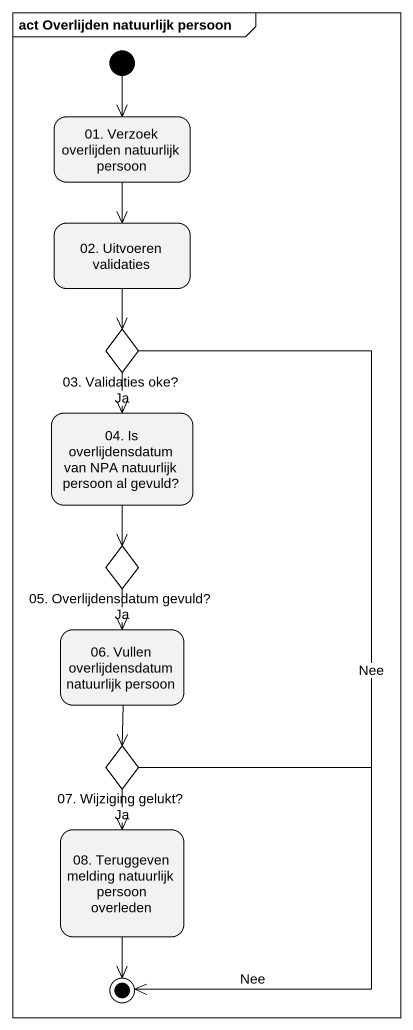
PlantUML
@startuml
mainframe act Overlijden natuurlijk persoon
hide empty description
state "01. Verzoek overlijden natuurlijk persoon" as s01_Verzoek_overlijden
state "02. Uitvoeren validaties" as s02_Uitvoeren_validaties
state "03. Validaties oke?" as c03_Validaties_oke <<choice>>
state "04. Is overlijdensdatum van NPA natuurlijk persoon al gevuld?" as s04_Is_overlijdensdatum_van
state "05. Overlijdensdatum gevuld?" as c05_Overlijdensdatum_gevuld <<choice>>
state "06. Vullen overlijdensdatum natuurlijk persoon" as s06_Vullen_overlijdensdatum
state "07. Wijziging gelukt?" as c07_Wijziging_gelukt <<choice>>
state "08. Teruggeven melding natuurlijk persoon overleden" as s08_Teruggeven_melding
[*] --> s01_Verzoek_overlijden
s01_Verzoek_overlijden --> s02_Uitvoeren_validaties
s02_Uitvoeren_validaties --> c03_Validaties_oke
c03_Validaties_oke --> s04_Is_overlijdensdatum_van : Ja
s04_Is_overlijdensdatum_van --> c05_Overlijdensdatum_gevuld
c05_Overlijdensdatum_gevuld --> s06_Vullen_overlijdensdatum : Ja
s06_Vullen_overlijdensdatum --> c07_Wijziging_gelukt
c07_Wijziging_gelukt --> s08_Teruggeven_melding : Ja
c03_Validaties_oke --> [*] : Nee
c07_Wijziging_gelukt --> [*] : Nee
s08_Teruggeven_melding --> [*]
@enduml
